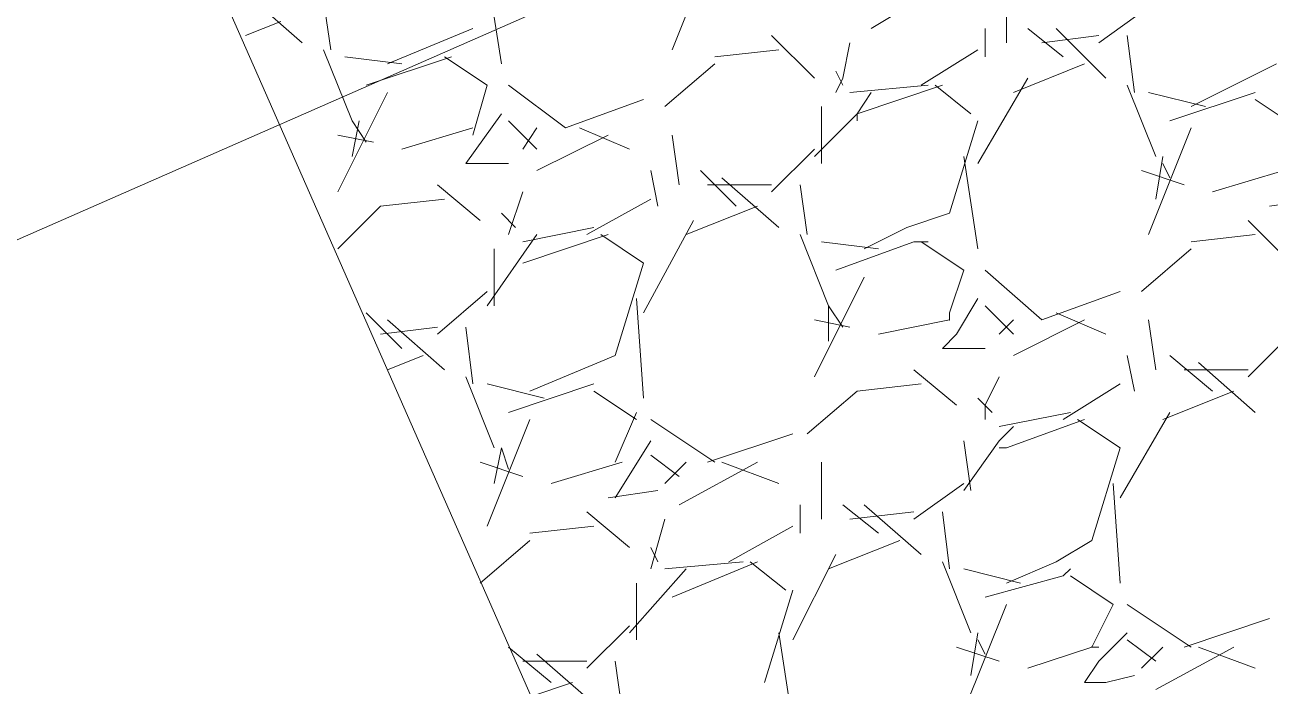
# Model space of a CAD drawing. Header units: metres. Extents: x 535356 to 535753, y 1836468 to 1836744.
# Drawn here: x 535500.07 to 535501.821, y 1836627.055 to 1836627.985 of the extents above; entities that cross this region are included whole.
import ezdxf

# ---------------------------------------------------------------- set-up
doc = ezdxf.new("R2010")
doc.units = ezdxf.units.M
doc.header["$MEASUREMENT"] = 0
doc.layers.add('Level 38', color=1, linetype='Continuous', lineweight=0)
doc.layers.add('Level 42', color=1, linetype='Continuous', lineweight=0)

msp = doc.modelspace()

# ---------------------------------------------------------------- linework, layer by layer
at = {"layer": 'Level 38', "color": 7, "linetype": 'Continuous', "lineweight": 0}
msp.add_line((535502.49, 1836628.75), (535477.82, 1836617.92), dxfattribs=at)
msp.add_line((535502.49, 1836628.75), (535477.82, 1836617.92), dxfattribs=at)
at = {"layer": 'Level 42', "color": 7, "linetype": 'Continuous', "lineweight": 0}
for p, q in [((535501.72, 1836624.91), (535499.14, 1836630.77)), ((535501.72, 1836624.91), (535499.14, 1836630.77)), ((535500.98, 1836627.95), (535501.04, 1836628.1)), ((535500.98, 1836627.95), (535501.04, 1836628.1)), ((535500.72, 1836628.06), (535500.74, 1836627.93)), ((535500.72, 1836628.06), (535500.74, 1836627.93)), ((535501.26, 1836627.98), (535501.36, 1836628.04)), ((535501.26, 1836627.98), (535501.36, 1836628.04)), ((535501.45, 1836628.04), (535501.45, 1836627.96)), ((535501.45, 1836628.04), (535501.45, 1836627.96)), ((535500.46, 1836627.96), (535500.38, 1836628.03)), ((535500.46, 1836627.96), (535500.38, 1836628.03)), ((535500.5, 1836627.95), (535500.49, 1836628.02)), ((535500.5, 1836627.95), (535500.49, 1836628.02)), ((535501.65, 1836628.01), (535501.58, 1836627.96)), ((535501.65, 1836628.01), (535501.58, 1836627.96)), ((535500.43, 1836627.99), (535500.38, 1836627.97)), ((535500.43, 1836627.99), (535500.38, 1836627.97)), ((535500.7, 1836627.98), (535500.58, 1836627.93)), ((535500.7, 1836627.98), (535500.58, 1836627.93)), ((535501.18, 1836627.91), (535501.12, 1836627.97)), ((535501.18, 1836627.91), (535501.12, 1836627.97)), ((535501.42, 1836627.98), (535501.42, 1836627.94)), ((535501.42, 1836627.98), (535501.42, 1836627.94)), ((535501.53, 1836627.94), (535501.48, 1836627.98)), ((535501.53, 1836627.94), (535501.48, 1836627.98)), ((535501.58, 1836627.97), (535501.5, 1836627.96)), ((535501.58, 1836627.97), (535501.5, 1836627.96)), ((535501.59, 1836627.91), (535501.52, 1836627.98)), ((535501.59, 1836627.91), (535501.52, 1836627.98)), ((535501.63, 1836627.89), (535501.62, 1836627.97)), ((535501.63, 1836627.89), (535501.62, 1836627.97)), ((535500.53, 1836627.85), (535500.49, 1836627.95)), ((535500.53, 1836627.85), (535500.49, 1836627.95)), ((535501.13, 1836627.95), (535501.04, 1836627.94)), ((535501.13, 1836627.95), (535501.04, 1836627.94)), ((535501.22, 1836627.91), (535501.23, 1836627.96)), ((535501.22, 1836627.91), (535501.23, 1836627.96)), ((535501.33, 1836627.9), (535501.41, 1836627.95)), ((535501.33, 1836627.9), (535501.41, 1836627.95)), ((535500.6, 1836627.93), (535500.52, 1836627.94)), ((535500.6, 1836627.93), (535500.52, 1836627.94)), ((535500.67, 1836627.94), (535500.55, 1836627.9)), ((535500.67, 1836627.94), (535500.55, 1836627.9)), ((535500.72, 1836627.9), (535500.66, 1836627.94)), ((535500.72, 1836627.9), (535500.66, 1836627.94)), ((535501.04, 1836627.93), (535500.97, 1836627.87)), ((535501.04, 1836627.93), (535500.97, 1836627.87)), ((535501.21, 1836627.92), (535501.22, 1836627.9)), ((535501.21, 1836627.92), (535501.22, 1836627.9)), ((535501.56, 1836627.93), (535501.46, 1836627.89)), ((535501.56, 1836627.93), (535501.46, 1836627.89)), ((535501.83, 1836627.93), (535501.71, 1836627.87)), ((535501.83, 1836627.93), (535501.71, 1836627.87)), ((535500.7, 1836627.83), (535500.72, 1836627.9)), ((535500.7, 1836627.83), (535500.72, 1836627.9)), ((535500.75, 1836627.9), (535500.83, 1836627.84)), ((535500.75, 1836627.9), (535500.83, 1836627.84)), ((535501.21, 1836627.89), (535501.22, 1836627.91)), ((535501.21, 1836627.89), (535501.22, 1836627.91)), ((535501.23, 1836627.89), (535501.34, 1836627.9)), ((535501.23, 1836627.89), (535501.34, 1836627.9)), ((535501.24, 1836627.86), (535501.36, 1836627.9)), ((535501.24, 1836627.86), (535501.36, 1836627.9)), ((535501.24, 1836627.86), (535501.36, 1836627.9)), ((535501.24, 1836627.86), (535501.36, 1836627.9)), ((535501.35, 1836627.9), (535501.4, 1836627.86)), ((535501.35, 1836627.9), (535501.4, 1836627.86)), ((535501.48, 1836627.91), (535501.41, 1836627.79)), ((535501.48, 1836627.91), (535501.41, 1836627.79)), ((535501.66, 1836627.8), (535501.62, 1836627.9)), ((535501.66, 1836627.8), (535501.62, 1836627.9)), ((535500.51, 1836627.75), (535500.58, 1836627.89)), ((535500.51, 1836627.75), (535500.58, 1836627.89)), ((535500.83, 1836627.84), (535500.94, 1836627.88)), ((535500.83, 1836627.84), (535500.94, 1836627.88)), ((535501.24, 1836627.86), (535501.26, 1836627.89)), ((535501.24, 1836627.86), (535501.26, 1836627.89)), ((535501.73, 1836627.87), (535501.65, 1836627.89)), ((535501.73, 1836627.87), (535501.65, 1836627.89)), ((535501.8, 1836627.89), (535501.68, 1836627.85)), ((535501.8, 1836627.89), (535501.68, 1836627.85)), ((535501.86, 1836627.84), (535501.8, 1836627.88)), ((535501.86, 1836627.84), (535501.8, 1836627.88)), ((535501.19, 1836627.87), (535501.19, 1836627.79)), ((535501.19, 1836627.87), (535501.19, 1836627.79)), ((535500.54, 1836627.85), (535500.53, 1836627.8)), ((535500.53, 1836627.85), (535500.55, 1836627.82)), ((535500.54, 1836627.85), (535500.53, 1836627.8)), ((535500.53, 1836627.85), (535500.55, 1836627.82)), ((535500.74, 1836627.86), (535500.69, 1836627.79)), ((535500.74, 1836627.86), (535500.69, 1836627.79)), ((535500.79, 1836627.81), (535500.75, 1836627.85)), ((535500.79, 1836627.81), (535500.75, 1836627.85)), ((535501.18, 1836627.8), (535501.24, 1836627.86)), ((535501.18, 1836627.8), (535501.24, 1836627.86)), ((535501.24, 1836627.85), (535501.24, 1836627.86)), ((535501.24, 1836627.85), (535501.24, 1836627.86)), ((535501.24, 1836627.85), (535501.24, 1836627.86)), ((535501.24, 1836627.85), (535501.24, 1836627.86)), ((535501.41, 1836627.85), (535501.37, 1836627.72)), ((535501.41, 1836627.85), (535501.37, 1836627.72)), ((535500.51, 1836627.83), (535500.56, 1836627.82)), ((535500.51, 1836627.83), (535500.56, 1836627.82)), ((535500.6, 1836627.81), (535500.7, 1836627.84)), ((535500.6, 1836627.81), (535500.7, 1836627.84)), ((535500.77, 1836627.81), (535500.79, 1836627.84)), ((535500.77, 1836627.81), (535500.79, 1836627.84)), ((535500.79, 1836627.78), (535500.89, 1836627.83)), ((535500.79, 1836627.78), (535500.89, 1836627.83)), ((535500.85, 1836627.84), (535500.92, 1836627.81)), ((535500.85, 1836627.84), (535500.92, 1836627.81)), ((535500.98, 1836627.83), (535500.99, 1836627.76)), ((535500.98, 1836627.83), (535500.99, 1836627.76)), ((535501.65, 1836627.69), (535501.71, 1836627.84)), ((535501.65, 1836627.69), (535501.71, 1836627.84)), ((535501.18, 1836627.81), (535501.12, 1836627.75)), ((535501.18, 1836627.81), (535501.12, 1836627.75)), ((535501.39, 1836627.8), (535501.41, 1836627.67)), ((535501.39, 1836627.8), (535501.41, 1836627.67)), ((535501.67, 1836627.8), (535501.66, 1836627.74)), ((535501.67, 1836627.8), (535501.66, 1836627.74)), ((535500.69, 1836627.79), (535500.75, 1836627.79)), ((535500.69, 1836627.79), (535500.75, 1836627.79)), ((535500.95, 1836627.78), (535500.96, 1836627.73)), ((535500.95, 1836627.78), (535500.96, 1836627.73)), ((535501.07, 1836627.73), (535501.02, 1836627.78)), ((535501.07, 1836627.73), (535501.02, 1836627.78)), ((535501.64, 1836627.78), (535501.7, 1836627.76)), ((535501.64, 1836627.78), (535501.7, 1836627.76)), ((535501.67, 1836627.79), (535501.68, 1836627.77)), ((535501.67, 1836627.79), (535501.68, 1836627.77)), ((535501.74, 1836627.75), (535501.84, 1836627.78)), ((535501.74, 1836627.75), (535501.84, 1836627.78)), ((535500.71, 1836627.71), (535500.65, 1836627.76)), ((535500.71, 1836627.71), (535500.65, 1836627.76)), ((535501.12, 1836627.76), (535501.03, 1836627.76)), ((535501.12, 1836627.76), (535501.03, 1836627.76)), ((535501.13, 1836627.7), (535501.05, 1836627.77)), ((535501.13, 1836627.7), (535501.05, 1836627.77)), ((535501.17, 1836627.69), (535501.16, 1836627.76)), ((535501.17, 1836627.69), (535501.16, 1836627.76)), ((535500.66, 1836627.74), (535500.57, 1836627.73)), ((535500.66, 1836627.74), (535500.57, 1836627.73)), ((535500.75, 1836627.69), (535500.77, 1836627.75)), ((535500.75, 1836627.69), (535500.77, 1836627.75)), ((535500.86, 1836627.69), (535500.95, 1836627.74)), ((535500.86, 1836627.69), (535500.95, 1836627.74)), ((535501.82, 1836627.73), (535501.89, 1836627.74)), ((535501.82, 1836627.73), (535501.89, 1836627.74)), ((535500.57, 1836627.73), (535500.51, 1836627.67)), ((535500.57, 1836627.73), (535500.51, 1836627.67)), ((535501.1, 1836627.73), (535501, 1836627.69)), ((535501.1, 1836627.73), (535501, 1836627.69)), ((535500.74, 1836627.72), (535500.76, 1836627.7)), ((535500.74, 1836627.72), (535500.76, 1836627.7)), ((535501.01, 1836627.71), (535500.94, 1836627.58)), ((535501.01, 1836627.71), (535500.94, 1836627.58)), ((535501.37, 1836627.72), (535501.31, 1836627.7)), ((535501.37, 1836627.72), (535501.31, 1836627.7)), ((535501.85, 1836627.65), (535501.79, 1836627.71)), ((535501.85, 1836627.65), (535501.79, 1836627.71)), ((535500.72, 1836627.59), (535500.79, 1836627.69)), ((535500.72, 1836627.59), (535500.79, 1836627.69)), ((535500.77, 1836627.68), (535500.87, 1836627.7)), ((535500.77, 1836627.68), (535500.87, 1836627.7)), ((535500.77, 1836627.65), (535500.89, 1836627.69)), ((535500.77, 1836627.65), (535500.89, 1836627.69)), ((535500.77, 1836627.65), (535500.89, 1836627.69)), ((535500.77, 1836627.65), (535500.89, 1836627.69)), ((535500.88, 1836627.69), (535500.94, 1836627.65)), ((535500.88, 1836627.69), (535500.94, 1836627.65)), ((535501.2, 1836627.59), (535501.16, 1836627.69)), ((535501.2, 1836627.59), (535501.16, 1836627.69)), ((535501.31, 1836627.7), (535501.25, 1836627.67)), ((535501.31, 1836627.7), (535501.25, 1836627.67)), ((535501.8, 1836627.69), (535501.71, 1836627.68)), ((535501.8, 1836627.69), (535501.71, 1836627.68)), ((535500.73, 1836627.67), (535500.73, 1836627.59)), ((535500.73, 1836627.67), (535500.73, 1836627.59)), ((535501.27, 1836627.67), (535501.19, 1836627.68)), ((535501.27, 1836627.67), (535501.19, 1836627.68)), ((535501.32, 1836627.68), (535501.21, 1836627.64)), ((535501.32, 1836627.68), (535501.21, 1836627.64)), ((535501.34, 1836627.68), (535501.32, 1836627.68)), ((535501.34, 1836627.68), (535501.32, 1836627.68)), ((535501.39, 1836627.64), (535501.33, 1836627.68)), ((535501.39, 1836627.64), (535501.33, 1836627.68)), ((535501.71, 1836627.67), (535501.64, 1836627.61)), ((535501.71, 1836627.67), (535501.64, 1836627.61)), ((535500.94, 1836627.65), (535500.9, 1836627.52)), ((535500.94, 1836627.65), (535500.9, 1836627.52)), ((535501.37, 1836627.58), (535501.39, 1836627.64)), ((535501.37, 1836627.58), (535501.39, 1836627.64)), ((535501.42, 1836627.64), (535501.5, 1836627.57)), ((535501.42, 1836627.64), (535501.5, 1836627.57)), ((535501.18, 1836627.49), (535501.25, 1836627.63)), ((535501.18, 1836627.49), (535501.25, 1836627.63)), ((535500.72, 1836627.61), (535500.65, 1836627.55)), ((535500.72, 1836627.61), (535500.65, 1836627.55)), ((535500.93, 1836627.6), (535500.94, 1836627.46)), ((535500.93, 1836627.6), (535500.94, 1836627.46)), ((535501.41, 1836627.6), (535501.38, 1836627.55)), ((535501.41, 1836627.6), (535501.38, 1836627.55)), ((535501.5, 1836627.57), (535501.61, 1836627.61)), ((535501.5, 1836627.57), (535501.61, 1836627.61)), ((535501.2, 1836627.59), (535501.2, 1836627.54)), ((535501.2, 1836627.59), (535501.22, 1836627.56)), ((535501.2, 1836627.59), (535501.2, 1836627.54)), ((535501.2, 1836627.59), (535501.22, 1836627.56)), ((535501.46, 1836627.55), (535501.42, 1836627.59)), ((535501.46, 1836627.55), (535501.42, 1836627.59)), ((535500.6, 1836627.53), (535500.55, 1836627.58)), ((535500.6, 1836627.53), (535500.55, 1836627.58)), ((535500.66, 1836627.5), (535500.58, 1836627.57)), ((535500.66, 1836627.5), (535500.58, 1836627.57)), ((535501.18, 1836627.57), (535501.23, 1836627.56)), ((535501.18, 1836627.57), (535501.23, 1836627.56)), ((535501.27, 1836627.55), (535501.37, 1836627.57)), ((535501.27, 1836627.55), (535501.37, 1836627.57)), ((535501.37, 1836627.57), (535501.37, 1836627.58)), ((535501.37, 1836627.57), (535501.37, 1836627.58)), ((535501.44, 1836627.55), (535501.46, 1836627.57)), ((535501.44, 1836627.55), (535501.46, 1836627.57)), ((535501.46, 1836627.52), (535501.56, 1836627.57)), ((535501.46, 1836627.52), (535501.56, 1836627.57)), ((535501.52, 1836627.58), (535501.59, 1836627.55)), ((535501.52, 1836627.58), (535501.59, 1836627.55)), ((535501.65, 1836627.57), (535501.66, 1836627.5)), ((535501.65, 1836627.57), (535501.66, 1836627.5)), ((535500.65, 1836627.56), (535500.57, 1836627.55)), ((535500.65, 1836627.56), (535500.57, 1836627.55)), ((535500.7, 1836627.48), (535500.69, 1836627.56)), ((535500.7, 1836627.48), (535500.69, 1836627.56)), ((535501.38, 1836627.55), (535501.36, 1836627.53)), ((535501.38, 1836627.55), (535501.36, 1836627.53)), ((535501.85, 1836627.55), (535501.79, 1836627.49)), ((535501.85, 1836627.55), (535501.79, 1836627.49)), ((535501.36, 1836627.53), (535501.39, 1836627.53)), ((535501.36, 1836627.53), (535501.39, 1836627.53)), ((535501.39, 1836627.53), (535501.42, 1836627.53)), ((535501.39, 1836627.53), (535501.42, 1836627.53)), ((535500.63, 1836627.52), (535500.58, 1836627.5)), ((535500.63, 1836627.52), (535500.58, 1836627.5)), ((535500.9, 1836627.52), (535500.78, 1836627.47)), ((535500.9, 1836627.52), (535500.78, 1836627.47)), ((535501.62, 1836627.52), (535501.63, 1836627.47)), ((535501.62, 1836627.52), (535501.63, 1836627.47)), ((535501.74, 1836627.47), (535501.68, 1836627.52)), ((535501.74, 1836627.47), (535501.68, 1836627.52)), ((535501.38, 1836627.45), (535501.32, 1836627.5)), ((535501.38, 1836627.45), (535501.32, 1836627.5)), ((535501.79, 1836627.5), (535501.7, 1836627.5)), ((535501.79, 1836627.5), (535501.7, 1836627.5)), ((535501.8, 1836627.44), (535501.72, 1836627.51)), ((535501.8, 1836627.44), (535501.72, 1836627.51)), ((535500.73, 1836627.39), (535500.69, 1836627.49)), ((535500.73, 1836627.39), (535500.69, 1836627.49)), ((535500.8, 1836627.46), (535500.72, 1836627.48)), ((535500.8, 1836627.46), (535500.72, 1836627.48)), ((535500.87, 1836627.48), (535500.75, 1836627.44)), ((535500.87, 1836627.48), (535500.75, 1836627.44)), ((535501.33, 1836627.48), (535501.24, 1836627.47)), ((535501.33, 1836627.48), (535501.24, 1836627.47)), ((535501.42, 1836627.45), (535501.44, 1836627.49)), ((535501.42, 1836627.45), (535501.44, 1836627.49)), ((535501.53, 1836627.43), (535501.61, 1836627.48)), ((535501.53, 1836627.43), (535501.61, 1836627.48)), ((535500.93, 1836627.43), (535500.87, 1836627.47)), ((535500.93, 1836627.43), (535500.87, 1836627.47)), ((535501.24, 1836627.47), (535501.17, 1836627.41)), ((535501.24, 1836627.47), (535501.17, 1836627.41)), ((535501.41, 1836627.46), (535501.43, 1836627.44)), ((535501.41, 1836627.46), (535501.43, 1836627.44)), ((535501.77, 1836627.47), (535501.67, 1836627.43)), ((535501.77, 1836627.47), (535501.67, 1836627.43)), ((535501.42, 1836627.43), (535501.42, 1836627.45)), ((535501.42, 1836627.43), (535501.42, 1836627.45)), ((535500.72, 1836627.28), (535500.78, 1836627.43)), ((535500.72, 1836627.28), (535500.78, 1836627.43)), ((535500.9, 1836627.37), (535500.93, 1836627.44)), ((535500.9, 1836627.37), (535500.93, 1836627.44)), ((535500.95, 1836627.43), (535501.04, 1836627.37)), ((535500.95, 1836627.43), (535501.04, 1836627.37)), ((535501.44, 1836627.42), (535501.54, 1836627.44)), ((535501.44, 1836627.42), (535501.54, 1836627.44)), ((535501.45, 1836627.39), (535501.56, 1836627.43)), ((535501.45, 1836627.39), (535501.56, 1836627.43)), ((535501.45, 1836627.39), (535501.56, 1836627.43)), ((535501.45, 1836627.39), (535501.56, 1836627.43)), ((535501.55, 1836627.43), (535501.61, 1836627.39)), ((535501.55, 1836627.43), (535501.61, 1836627.39)), ((535501.68, 1836627.44), (535501.61, 1836627.32)), ((535501.68, 1836627.44), (535501.61, 1836627.32)), ((535501.03, 1836627.37), (535501.15, 1836627.41)), ((535501.03, 1836627.37), (535501.15, 1836627.41)), ((535501.44, 1836627.4), (535501.46, 1836627.42)), ((535501.44, 1836627.4), (535501.46, 1836627.42)), ((535500.74, 1836627.39), (535500.73, 1836627.34)), ((535500.74, 1836627.39), (535500.73, 1836627.34)), ((535500.74, 1836627.39), (535500.75, 1836627.36)), ((535500.74, 1836627.39), (535500.75, 1836627.36)), ((535500.95, 1836627.4), (535500.9, 1836627.32)), ((535500.95, 1836627.4), (535500.9, 1836627.32)), ((535501.39, 1836627.4), (535501.4, 1836627.33)), ((535501.39, 1836627.33), (535501.44, 1836627.4)), ((535501.39, 1836627.4), (535501.4, 1836627.33)), ((535501.39, 1836627.33), (535501.44, 1836627.4)), ((535501.44, 1836627.39), (535501.45, 1836627.39)), ((535501.44, 1836627.39), (535501.45, 1836627.39)), ((535501.44, 1836627.39), (535501.45, 1836627.39)), ((535501.44, 1836627.39), (535501.45, 1836627.39)), ((535501.61, 1836627.39), (535501.57, 1836627.26)), ((535501.61, 1836627.39), (535501.57, 1836627.26)), ((535500.99, 1836627.35), (535500.95, 1836627.38)), ((535500.99, 1836627.35), (535500.95, 1836627.38)), ((535500.71, 1836627.37), (535500.77, 1836627.35)), ((535500.71, 1836627.37), (535500.77, 1836627.35)), ((535500.81, 1836627.34), (535500.91, 1836627.37)), ((535500.81, 1836627.34), (535500.91, 1836627.37)), ((535500.97, 1836627.34), (535501, 1836627.37)), ((535500.97, 1836627.34), (535501, 1836627.37)), ((535500.99, 1836627.31), (535501.1, 1836627.37)), ((535500.99, 1836627.31), (535501.1, 1836627.37)), ((535501.05, 1836627.37), (535501.13, 1836627.34)), ((535501.05, 1836627.37), (535501.13, 1836627.34)), ((535501.19, 1836627.37), (535501.19, 1836627.29)), ((535501.19, 1836627.37), (535501.19, 1836627.29)), ((535501.39, 1836627.34), (535501.32, 1836627.29)), ((535501.39, 1836627.34), (535501.32, 1836627.29)), ((535501.6, 1836627.34), (535501.61, 1836627.2)), ((535501.6, 1836627.34), (535501.61, 1836627.2)), ((535500.89, 1836627.32), (535500.96, 1836627.33)), ((535500.89, 1836627.32), (535500.96, 1836627.33)), ((535501.16, 1836627.31), (535501.16, 1836627.27)), ((535501.16, 1836627.31), (535501.16, 1836627.27)), ((535501.27, 1836627.27), (535501.22, 1836627.31)), ((535501.27, 1836627.27), (535501.22, 1836627.31)), ((535501.33, 1836627.24), (535501.25, 1836627.31)), ((535501.33, 1836627.24), (535501.25, 1836627.31)), ((535500.92, 1836627.25), (535500.86, 1836627.3)), ((535500.92, 1836627.25), (535500.86, 1836627.3)), ((535500.95, 1836627.22), (535500.97, 1836627.29)), ((535500.95, 1836627.22), (535500.97, 1836627.29)), ((535501.32, 1836627.3), (535501.23, 1836627.29)), ((535501.32, 1836627.3), (535501.23, 1836627.29)), ((535501.37, 1836627.22), (535501.36, 1836627.3)), ((535501.37, 1836627.22), (535501.36, 1836627.3)), ((535500.87, 1836627.28), (535500.78, 1836627.27)), ((535500.87, 1836627.28), (535500.78, 1836627.27)), ((535501.06, 1836627.23), (535501.15, 1836627.28)), ((535501.06, 1836627.23), (535501.15, 1836627.28)), ((535500.78, 1836627.26), (535500.71, 1836627.2)), ((535500.78, 1836627.26), (535500.71, 1836627.2)), ((535500.95, 1836627.25), (535500.96, 1836627.23)), ((535500.95, 1836627.25), (535500.96, 1836627.23)), ((535501.3, 1836627.26), (535501.2, 1836627.22)), ((535501.3, 1836627.26), (535501.2, 1836627.22)), ((535501.57, 1836627.26), (535501.52, 1836627.23)), ((535501.57, 1836627.26), (535501.52, 1836627.23)), ((535501.21, 1836627.24), (535501.15, 1836627.12)), ((535501.21, 1836627.24), (535501.15, 1836627.12)), ((535500.92, 1836627.13), (535501, 1836627.22)), ((535500.92, 1836627.13), (535501, 1836627.22)), ((535500.97, 1836627.22), (535501.08, 1836627.23)), ((535500.97, 1836627.22), (535501.08, 1836627.23)), ((535500.98, 1836627.18), (535501.1, 1836627.23)), ((535500.98, 1836627.18), (535501.1, 1836627.23)), ((535500.98, 1836627.18), (535501.1, 1836627.23)), ((535500.98, 1836627.18), (535501.1, 1836627.23)), ((535501.09, 1836627.23), (535501.14, 1836627.19)), ((535501.09, 1836627.23), (535501.14, 1836627.19)), ((535501.4, 1836627.13), (535501.36, 1836627.23)), ((535501.4, 1836627.13), (535501.36, 1836627.23)), ((535501.47, 1836627.2), (535501.39, 1836627.22)), ((535501.47, 1836627.2), (535501.39, 1836627.22)), ((535501.52, 1836627.23), (535501.45, 1836627.2)), ((535501.52, 1836627.23), (535501.45, 1836627.2)), ((535501.54, 1836627.22), (535501.53, 1836627.21)), ((535501.54, 1836627.22), (535501.53, 1836627.21)), ((535500.93, 1836627.2), (535500.93, 1836627.12)), ((535500.93, 1836627.2), (535500.93, 1836627.12)), ((535501.53, 1836627.21), (535501.42, 1836627.18)), ((535501.53, 1836627.21), (535501.42, 1836627.18)), ((535501.6, 1836627.17), (535501.54, 1836627.21)), ((535501.6, 1836627.17), (535501.54, 1836627.21)), ((535501.15, 1836627.19), (535501.11, 1836627.06)), ((535501.15, 1836627.19), (535501.11, 1836627.06)), ((535501.39, 1836627.02), (535501.45, 1836627.17)), ((535501.39, 1836627.02), (535501.45, 1836627.17)), ((535501.57, 1836627.11), (535501.6, 1836627.17)), ((535501.57, 1836627.11), (535501.6, 1836627.17)), ((535501.62, 1836627.17), (535501.71, 1836627.11)), ((535501.62, 1836627.17), (535501.71, 1836627.11)), ((535501.7, 1836627.11), (535501.82, 1836627.15)), ((535501.7, 1836627.11), (535501.82, 1836627.15)), ((535500.92, 1836627.14), (535500.86, 1836627.08)), ((535500.92, 1836627.14), (535500.86, 1836627.08)), ((535501.13, 1836627.13), (535501.15, 1836627)), ((535501.13, 1836627.13), (535501.15, 1836627)), ((535501.41, 1836627.13), (535501.4, 1836627.07)), ((535501.41, 1836627.13), (535501.4, 1836627.07)), ((535501.62, 1836627.13), (535501.58, 1836627.09)), ((535501.62, 1836627.13), (535501.58, 1836627.09)), ((535500.81, 1836627.06), (535500.75, 1836627.11)), ((535500.81, 1836627.06), (535500.75, 1836627.11)), ((535501.38, 1836627.11), (535501.44, 1836627.09)), ((535501.38, 1836627.11), (535501.44, 1836627.09)), ((535501.41, 1836627.12), (535501.42, 1836627.1)), ((535501.41, 1836627.12), (535501.42, 1836627.1)), ((535501.48, 1836627.08), (535501.57, 1836627.11)), ((535501.48, 1836627.08), (535501.57, 1836627.11)), ((535501.57, 1836627.11), (535501.58, 1836627.11)), ((535501.57, 1836627.11), (535501.58, 1836627.11)), ((535501.66, 1836627.09), (535501.62, 1836627.12)), ((535501.66, 1836627.09), (535501.62, 1836627.12)), ((535501.64, 1836627.08), (535501.67, 1836627.11)), ((535501.64, 1836627.08), (535501.67, 1836627.11)), ((535501.66, 1836627.05), (535501.77, 1836627.11)), ((535501.66, 1836627.05), (535501.77, 1836627.11)), ((535501.72, 1836627.11), (535501.8, 1836627.08)), ((535501.72, 1836627.11), (535501.8, 1836627.08)), ((535500.87, 1836627.03), (535500.79, 1836627.1)), ((535500.87, 1836627.03), (535500.79, 1836627.1)), ((535500.86, 1836627.09), (535500.77, 1836627.09)), ((535500.86, 1836627.09), (535500.77, 1836627.09)), ((535500.91, 1836627.02), (535500.9, 1836627.09)), ((535500.91, 1836627.02), (535500.9, 1836627.09)), ((535501.58, 1836627.09), (535501.56, 1836627.06)), ((535501.58, 1836627.09), (535501.56, 1836627.06)), ((535500.84, 1836627.06), (535500.78, 1836627.04)), ((535500.84, 1836627.06), (535500.78, 1836627.04)), ((535501.56, 1836627.06), (535501.59, 1836627.06)), ((535501.56, 1836627.06), (535501.59, 1836627.06)), ((535501.59, 1836627.06), (535501.63, 1836627.07)), ((535501.59, 1836627.06), (535501.63, 1836627.07))]:
    msp.add_line(p, q, dxfattribs=at)
for p in [(535501.37, 1836627.57), (535501.37, 1836627.57), (535501.57, 1836627.11), (535501.57, 1836627.11)]:
    msp.add_point(p, dxfattribs=at)

doc.saveas('drawing.dxf')
